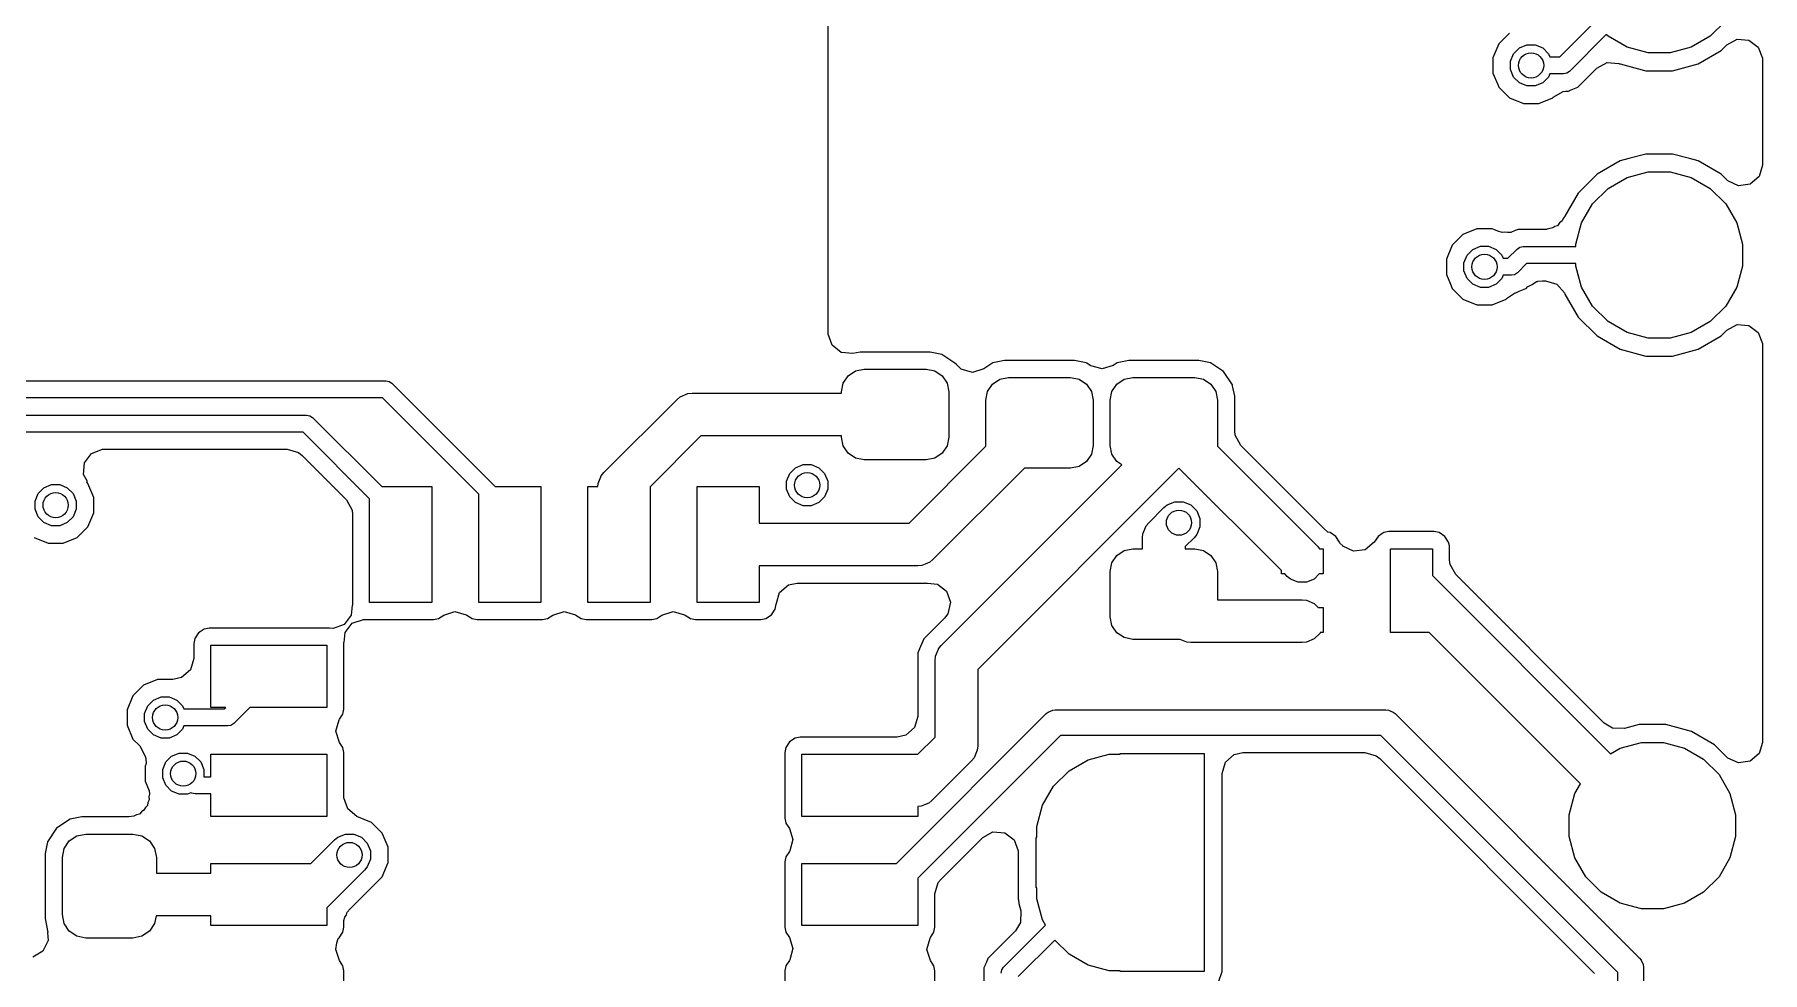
# Model space of a CAD drawing. Extents: x -27.9 to 25.2, y -6.7 to 48.3.
# Drawn here: x 14.86 to 25.15, y 15.42 to 21.01 of the extents above; entities that cross this region are included whole.
import ezdxf

# ---------------------------------------------------------------- set-up
doc = ezdxf.new("R2010")
doc.units = 0
doc.layers.add('BLACK', color=7, linetype='CONTINUOUS')

msp = doc.modelspace()

# ---------------------------------------------------------------- linework, layer by layer
at = {"layer": 'BLACK', "linetype": 'CONTINUOUS'}
for p, q in [((19.584832, 19.226675), (19.584832, 23.331927)), ((23.643089, 21.014028), (23.579206, 20.950145)), ((23.94329, 20.872302), (24.147882, 21.076894)), ((24.219724, 21.005052), (24.000253, 20.785581)), ((24.229951, 20.994825), (24.219724, 21.005052)), ((24.34299, 20.929562), (24.229951, 20.994825)), ((24.838713, 20.994825), (24.725674, 20.929562)), ((24.931009, 21.087121), (24.838713, 20.994825)), ((23.579206, 20.950145), (23.544632, 20.866677)), ((23.649134, 20.845888), (23.667798, 20.890948)), ((23.667798, 20.890948), (23.702286, 20.925436)), ((23.702286, 20.925436), (23.747346, 20.9441)), ((23.747346, 20.9441), (23.796118, 20.9441)), ((23.796118, 20.9441), (23.841178, 20.925436)), ((23.841178, 20.925436), (23.875666, 20.890948)), ((23.875666, 20.890948), (23.883389, 20.872302)), ((24.469069, 20.89578), (24.34299, 20.929562)), ((24.599595, 20.89578), (24.469069, 20.89578)), ((24.725674, 20.929562), (24.599595, 20.89578)), ((24.766734, 20.830435), (24.90403, 20.909702)), ((24.90403, 20.909702), (24.937971, 20.943644)), ((24.937971, 20.943644), (24.999291, 20.977128)), ((24.999291, 20.977128), (25.068983, 20.972144)), ((25.068983, 20.972144), (25.124917, 20.930274)), ((25.124917, 20.930274), (25.149335, 20.86481)), ((23.544632, 20.866677), (23.544632, 20.776328)), ((23.649134, 20.797116), (23.649134, 20.845888)), ((23.667798, 20.752056), (23.649134, 20.797116)), ((23.883389, 20.872302), (23.94329, 20.872302)), ((24.050943, 20.691879), (24.163845, 20.804782)), ((24.163845, 20.804782), (24.225163, 20.838264)), ((24.225163, 20.838264), (24.294855, 20.83328)), ((24.294855, 20.83328), (24.298972, 20.83166)), ((24.298972, 20.83166), (24.301925, 20.830437)), ((24.301925, 20.830437), (24.301927, 20.830437)), ((24.301927, 20.830437), (24.30193, 20.830435)), ((24.30193, 20.830435), (24.455064, 20.789402)), ((24.455064, 20.789402), (24.455066, 20.789402)), ((24.455066, 20.789402), (24.613598, 20.789402)), ((24.613598, 20.789402), (24.6136, 20.789402)), ((24.6136, 20.789402), (24.766734, 20.830435)), ((25.149335, 20.86481), (25.149651, 20.855945)), ((25.149651, 20.855945), (25.149564, 20.227113)), ((23.544632, 20.776328), (23.572915, 20.708047)), ((23.572915, 20.708047), (23.579206, 20.69286)), ((23.579206, 20.69286), (23.64309, 20.628976)), ((23.702286, 20.717568), (23.667798, 20.752056)), ((23.747346, 20.698904), (23.702286, 20.717568)), ((23.796118, 20.698904), (23.747346, 20.698904)), ((23.841178, 20.717568), (23.796118, 20.698904)), ((23.875666, 20.752056), (23.841178, 20.717568)), ((23.883389, 20.770702), (23.875666, 20.752056)), ((23.964332, 20.770702), (23.883389, 20.770702)), ((23.983772, 20.774569), (23.964332, 20.770702)), ((24.000253, 20.785581), (23.983772, 20.774569)), ((24.011205, 20.67542), (24.050943, 20.691879)), ((23.64309, 20.628976), (23.726559, 20.594402)), ((23.726559, 20.594402), (23.726561, 20.594402)), ((23.726561, 20.594402), (23.816903, 20.594402)), ((23.816903, 20.594402), (23.816905, 20.594402)), ((23.816905, 20.594402), (23.900374, 20.628976)), ((23.900374, 20.628976), (23.903681, 20.632283)), ((23.903681, 20.632283), (23.962241, 20.665134)), ((23.962241, 20.665134), (23.976595, 20.668602)), ((23.976595, 20.668602), (23.994745, 20.668602)), ((23.994745, 20.668602), (23.994746, 20.668602)), ((23.994746, 20.668602), (24.011205, 20.67542)), ((24.455064, 20.293602), (24.352974, 20.266247)), ((24.6136, 20.293602), (24.455064, 20.293602)), ((24.715689, 20.266247), (24.6136, 20.293602)), ((24.164632, 20.173301), (24.052533, 20.061202)), ((24.164635, 20.173303), (24.164632, 20.173301)), ((24.301929, 20.252569), (24.164635, 20.173303)), ((24.352974, 20.266247), (24.301929, 20.252569)), ((24.34299, 20.153442), (24.469069, 20.187224)), ((24.469069, 20.187224), (24.599595, 20.187224)), ((24.599595, 20.187224), (24.725674, 20.153442)), ((24.766735, 20.252569), (24.715689, 20.266247)), ((24.90403, 20.173302), (24.766734, 20.252569)), ((24.766734, 20.252569), (24.766735, 20.252569)), ((24.904031, 20.173301), (24.90403, 20.173302)), ((24.937883, 20.139449), (24.904031, 20.173301)), ((25.149564, 20.227113), (25.12987, 20.160076)), ((24.137655, 19.995883), (24.229951, 20.088179)), ((24.229951, 20.088179), (24.34299, 20.153442)), ((24.725674, 20.153442), (24.838713, 20.088179)), ((24.838713, 20.088179), (24.931009, 19.995883)), ((24.944348, 20.133428), (24.937883, 20.139449)), ((25.0079, 20.104395), (24.944348, 20.133428)), ((25.07706, 20.114329), (25.0079, 20.104395)), ((25.12987, 20.160076), (25.07706, 20.114329)), ((24.052531, 20.061199), (23.973265, 19.923905)), ((24.052533, 20.061202), (24.052531, 20.061199)), ((24.072392, 19.882844), (24.137655, 19.995883)), ((24.931009, 19.995883), (24.996272, 19.882844)), ((23.928199, 19.866545), (23.913106, 19.861121)), ((23.941192, 19.882668), (23.928199, 19.866545)), ((23.957619, 19.895271), (23.941192, 19.882668)), ((23.96267, 19.909321), (23.957619, 19.895271)), ((23.968894, 19.917044), (23.96267, 19.909321)), ((23.969202, 19.916866), (23.968894, 19.917044)), ((23.97034, 19.918838), (23.969202, 19.916866)), ((23.972041, 19.920948), (23.97034, 19.918838)), ((23.973265, 19.923905), (23.972041, 19.920948)), ((24.03861, 19.756765), (24.072392, 19.882844)), ((24.996272, 19.882844), (25.030054, 19.756765)), ((23.365689, 19.814028), (23.301806, 19.750145)), ((23.449157, 19.848602), (23.365689, 19.814028)), ((23.449159, 19.848602), (23.449157, 19.848602)), ((23.539505, 19.848602), (23.449159, 19.848602)), ((23.539506, 19.848602), (23.539505, 19.848602)), ((23.549645, 19.844402), (23.539506, 19.848602)), ((23.574329, 19.834178), (23.549645, 19.844402)), ((23.599762, 19.82671), (23.574329, 19.834178)), ((23.616043, 19.828461), (23.599762, 19.82671)), ((23.632089, 19.825168), (23.616043, 19.828461)), ((23.651363, 19.826776), (23.632089, 19.825168)), ((23.677458, 19.837585), (23.651363, 19.826776)), ((23.693918, 19.844402), (23.677458, 19.837585)), ((23.862647, 19.844402), (23.693918, 19.844402)), ((23.867789, 19.844831), (23.862647, 19.844402)), ((23.876429, 19.847937), (23.867789, 19.844831)), ((23.902185, 19.852741), (23.876429, 19.847937)), ((23.913106, 19.861121), (23.902185, 19.852741)), ((23.301806, 19.750145), (23.267232, 19.666677)), ((23.267232, 19.666677), (23.267232, 19.576328)), ((23.371734, 19.645888), (23.390398, 19.690948)), ((23.390398, 19.690948), (23.424886, 19.725436)), ((23.424886, 19.725436), (23.469946, 19.7441)), ((23.469946, 19.7441), (23.518718, 19.7441)), ((23.518718, 19.7441), (23.563778, 19.725436)), ((23.563778, 19.725436), (23.598266, 19.690948)), ((23.598266, 19.690948), (23.605989, 19.672302)), ((23.605989, 19.672302), (23.63329, 19.672302)), ((23.63329, 19.672302), (23.688411, 19.727423)), ((23.688411, 19.727423), (23.704892, 19.738435)), ((23.704892, 19.738435), (23.724332, 19.742302)), ((23.724332, 19.742302), (24.03861, 19.742302)), ((24.03861, 19.742302), (24.03861, 19.756765)), ((25.030054, 19.756765), (25.030054, 19.626239)), ((23.267232, 19.576328), (23.291013, 19.518917)), ((23.371734, 19.597116), (23.371734, 19.645888)), ((23.390398, 19.552056), (23.371734, 19.597116)), ((23.605989, 19.570702), (23.598266, 19.552056)), ((23.654332, 19.570702), (23.605989, 19.570702)), ((23.673772, 19.574569), (23.654332, 19.570702)), ((23.690253, 19.585581), (23.673772, 19.574569)), ((23.745374, 19.640702), (23.690253, 19.585581)), ((24.03861, 19.640702), (23.745374, 19.640702)), ((24.03861, 19.626239), (24.03861, 19.640702)), ((24.072392, 19.50016), (24.03861, 19.626239)), ((25.030054, 19.626239), (24.996272, 19.50016)), ((23.291013, 19.518917), (23.301806, 19.49286)), ((23.301806, 19.49286), (23.36569, 19.428976)), ((23.424886, 19.517568), (23.390398, 19.552056)), ((23.469946, 19.498904), (23.424886, 19.517568)), ((23.518718, 19.498904), (23.469946, 19.498904)), ((23.563778, 19.517568), (23.518718, 19.498904)), ((23.598266, 19.552056), (23.563778, 19.517568)), ((23.630505, 19.436508), (23.672634, 19.464156)), ((23.672634, 19.464156), (23.68389, 19.468602)), ((23.68389, 19.468602), (23.684745, 19.468602)), ((23.684745, 19.468602), (23.684746, 19.468602)), ((23.684746, 19.468602), (23.701205, 19.47542)), ((23.701205, 19.47542), (23.740943, 19.491879)), ((23.740943, 19.491879), (23.741924, 19.49286)), ((23.741924, 19.49286), (23.751348, 19.502283)), ((23.751348, 19.502283), (23.778275, 19.516987)), ((23.778275, 19.516987), (23.804094, 19.533579)), ((23.804094, 19.533579), (23.810294, 19.534471)), ((23.810294, 19.534471), (23.812671, 19.535768)), ((23.812671, 19.535768), (23.839029, 19.538602)), ((23.839029, 19.538602), (23.85748, 19.538602)), ((23.85748, 19.538602), (23.924519, 19.518917)), ((23.924519, 19.518917), (23.970274, 19.466113)), ((23.970274, 19.466113), (23.972041, 19.462056)), ((23.972041, 19.462056), (23.973265, 19.4591)), ((23.973265, 19.4591), (24.052532, 19.321804)), ((24.137655, 19.387121), (24.072392, 19.50016)), ((24.996272, 19.50016), (24.931009, 19.387121)), ((23.36569, 19.428976), (23.449159, 19.394402)), ((23.449159, 19.394402), (23.449161, 19.394402)), ((23.449161, 19.394402), (23.539503, 19.394402)), ((23.539503, 19.394402), (23.539505, 19.394402)), ((23.539505, 19.394402), (23.622974, 19.428976)), ((23.622974, 19.428976), (23.630505, 19.436508)), ((24.229951, 19.294825), (24.137655, 19.387121)), ((24.931009, 19.387121), (24.838713, 19.294825)), ((24.052532, 19.321804), (24.164634, 19.209702)), ((24.34299, 19.229562), (24.229951, 19.294825)), ((24.838713, 19.294825), (24.725674, 19.229562)), ((24.937736, 19.243409), (24.999056, 19.276893)), ((24.999056, 19.276893), (25.068748, 19.271909)), ((25.068748, 19.271909), (25.124682, 19.230039)), ((19.58501, 19.220038), (19.584832, 19.226675)), ((19.608254, 19.154148), (19.58501, 19.220038)), ((19.663432, 19.111285), (19.608254, 19.154148)), ((24.164634, 19.209702), (24.30193, 19.130435)), ((24.469069, 19.19578), (24.34299, 19.229562)), ((24.599595, 19.19578), (24.469069, 19.19578)), ((24.725674, 19.229562), (24.599595, 19.19578)), ((24.766734, 19.130435), (24.90403, 19.209702)), ((24.90403, 19.209702), (24.937736, 19.243409)), ((25.124682, 19.230039), (25.1491, 19.164575)), ((25.149416, 19.15571), (25.14909, 16.787587)), ((25.1491, 19.164575), (25.149416, 19.15571)), ((19.733023, 19.105058), (19.663432, 19.111285)), ((19.775977, 19.113602), (19.733023, 19.105058)), ((19.77598, 19.113602), (19.775977, 19.113602)), ((20.192684, 19.113602), (19.77598, 19.113602)), ((20.192686, 19.113602), (20.192684, 19.113602)), ((20.261842, 19.099846), (20.192686, 19.113602)), ((20.261843, 19.099846), (20.261842, 19.099846)), ((20.261844, 19.099845), (20.261843, 19.099846)), ((20.340272, 19.047442), (20.261844, 19.099845)), ((20.340272, 19.047441), (20.340272, 19.047442)), ((20.340274, 19.04744), (20.340272, 19.047441)), ((20.348908, 19.038806), (20.340274, 19.04744)), ((20.349082, 19.038981), (20.348908, 19.038806)), ((20.37813, 19.01095), (20.349082, 19.038981)), ((20.566819, 19.049846), (20.512187, 19.013342)), ((20.635978, 19.063602), (20.566819, 19.049846)), ((20.63598, 19.063602), (20.635978, 19.063602)), ((21.052684, 19.063602), (20.63598, 19.063602)), ((21.052686, 19.063602), (21.052684, 19.063602)), ((21.121842, 19.049846), (21.052686, 19.063602)), ((21.121843, 19.049846), (21.121842, 19.049846)), ((21.121844, 19.049845), (21.121843, 19.049846)), ((21.12544, 19.047442), (21.121844, 19.049845)), ((21.145443, 19.034077), (21.12544, 19.047442)), ((21.306821, 19.049846), (21.283221, 19.034077)), ((21.375978, 19.063602), (21.306821, 19.049846)), ((21.37598, 19.063602), (21.375978, 19.063602)), ((21.792684, 19.063602), (21.37598, 19.063602)), ((21.792686, 19.063602), (21.792684, 19.063602)), ((21.861842, 19.049846), (21.792686, 19.063602)), ((21.861843, 19.049846), (21.861842, 19.049846)), ((21.861844, 19.049845), (21.861843, 19.049846)), ((21.940272, 18.997442), (21.861844, 19.049845)), ((24.30193, 19.130435), (24.455064, 19.089402)), ((24.455064, 19.089402), (24.455066, 19.089402)), ((24.455066, 19.089402), (24.613598, 19.089402)), ((24.613598, 19.089402), (24.6136, 19.089402)), ((24.6136, 19.089402), (24.766734, 19.130435)), ((12.674509, 18.942125), (16.951309, 18.942125)), ((16.951309, 18.942125), (16.970749, 18.938258)), ((16.970749, 18.938258), (16.98723, 18.927246)), ((19.674608, 18.928164), (19.703873, 18.971961)), ((19.703873, 18.971961), (19.74767, 19.001226)), ((19.74767, 19.001226), (19.799332, 19.011502)), ((19.799332, 19.011502), (20.169332, 19.011502)), ((20.169332, 19.011502), (20.220994, 19.001226)), ((20.220994, 19.001226), (20.264791, 18.971961)), ((20.264791, 18.971961), (20.294056, 18.928164)), ((20.44551, 18.992465), (20.37813, 19.01095)), ((20.512187, 19.013342), (20.44551, 18.992465)), ((20.563873, 18.921961), (20.60767, 18.951226)), ((20.60767, 18.951226), (20.659332, 18.961502)), ((20.659332, 18.961502), (21.029332, 18.961502)), ((21.029332, 18.961502), (21.080994, 18.951226)), ((21.080994, 18.951226), (21.124791, 18.921961)), ((21.149163, 19.031687), (21.145443, 19.034077)), ((21.216543, 19.013201), (21.149163, 19.031687)), ((21.283221, 19.034077), (21.216543, 19.013201)), ((21.303873, 18.921961), (21.34767, 18.951226)), ((21.34767, 18.951226), (21.399332, 18.961502)), ((21.399332, 18.961502), (21.769332, 18.961502)), ((21.769332, 18.961502), (21.820994, 18.951226)), ((21.820994, 18.951226), (21.864791, 18.921961)), ((21.992675, 18.919014), (21.940272, 18.997442)), ((16.930267, 18.840525), (12.695197, 18.840525)), ((17.504332, 18.26646), (16.930267, 18.840525)), ((16.98723, 18.927246), (17.602974, 18.311502)), ((18.685329, 18.831304), (18.704574, 18.847098)), ((18.704574, 18.847098), (18.704575, 18.847099)), ((18.704575, 18.847099), (18.750356, 18.866062)), ((18.750356, 18.866062), (18.775132, 18.868502)), ((18.775132, 18.868502), (19.664332, 18.868502)), ((19.664332, 18.876502), (19.674608, 18.928164)), ((19.664332, 18.868502), (19.664332, 18.876502)), ((20.294056, 18.928164), (20.304332, 18.876502)), ((20.304332, 18.876502), (20.304332, 18.606502)), ((20.524332, 18.826502), (20.534608, 18.878164)), ((20.534608, 18.878164), (20.563873, 18.921961)), ((21.124791, 18.921961), (21.154056, 18.878164)), ((21.154056, 18.878164), (21.164332, 18.826502)), ((21.264332, 18.826502), (21.274608, 18.878164)), ((21.274608, 18.878164), (21.303873, 18.921961)), ((21.864791, 18.921961), (21.894056, 18.878164)), ((21.894056, 18.878164), (21.904332, 18.826502)), ((21.993957, 18.912569), (21.992675, 18.919014)), ((22.006432, 18.849857), (21.993957, 18.912569)), ((22.006432, 18.644761), (22.006432, 18.849857)), ((12.758737, 18.737925), (16.478709, 18.737925)), ((16.478709, 18.737925), (16.498149, 18.734058)), ((16.498149, 18.734058), (16.51463, 18.723046)), ((18.249529, 18.395505), (18.685329, 18.831304)), ((20.524332, 18.556502), (20.524332, 18.826502)), ((21.164332, 18.826502), (21.164332, 18.556502)), ((21.264332, 18.556502), (21.264332, 18.826502)), ((21.904332, 18.826502), (21.904332, 18.556502)), ((16.457667, 18.636325), (12.779779, 18.636325)), ((16.854332, 18.23966), (16.457667, 18.636325)), ((16.51463, 18.723046), (16.926174, 18.311502)), ((22.009266, 18.618403), (22.006432, 18.644761)), ((15.197829, 18.509492), (15.263293, 18.533909)), ((15.263293, 18.533909), (15.272139, 18.534225)), ((15.272139, 18.534225), (16.364013, 18.534225)), ((16.364013, 18.534225), (16.431052, 18.51454)), ((18.827737, 18.614502), (18.524332, 18.311097)), ((19.664332, 18.614502), (18.827737, 18.614502)), ((19.664332, 18.606502), (19.664332, 18.614502)), ((19.674608, 18.55484), (19.664332, 18.606502)), ((19.703873, 18.511043), (19.674608, 18.55484)), ((20.066726, 18.093502), (20.525227, 18.552003)), ((20.294056, 18.55484), (20.264791, 18.511043)), ((20.304332, 18.606502), (20.294056, 18.55484)), ((20.525227, 18.552003), (20.524332, 18.556502)), ((21.164332, 18.556502), (21.154056, 18.50484)), ((21.274608, 18.50484), (21.264332, 18.556502)), ((21.904332, 18.556502), (21.903437, 18.552003)), ((21.903437, 18.552003), (22.499134, 17.956305)), ((22.042751, 18.55708), (22.009266, 18.618403)), ((22.536215, 18.063616), (22.042751, 18.55708)), ((15.150973, 18.383867), (15.155957, 18.453559)), ((15.155957, 18.453559), (15.197829, 18.509492)), ((16.431052, 18.51454), (16.451694, 18.497906)), ((16.451694, 18.497906), (16.715913, 18.233688)), ((19.35648, 18.389548), (19.390968, 18.424036)), ((19.390968, 18.424036), (19.436028, 18.4427)), ((19.436028, 18.4427), (19.4848, 18.4427)), ((19.4848, 18.4427), (19.52986, 18.424036)), ((19.52986, 18.424036), (19.564348, 18.389548)), ((19.74767, 18.481778), (19.703873, 18.511043)), ((19.799332, 18.471502), (19.74767, 18.481778)), ((20.169332, 18.471502), (19.799332, 18.471502)), ((20.220994, 18.481778), (20.169332, 18.471502)), ((20.753937, 18.421502), (20.209135, 17.876699)), ((20.264791, 18.511043), (20.220994, 18.481778)), ((20.259129, 17.365269), (21.334463, 18.440603)), ((21.674134, 18.421063), (20.475932, 17.222861)), ((21.029332, 18.421502), (20.753937, 18.421502)), ((21.080994, 18.431778), (21.029332, 18.421502)), ((21.124791, 18.461043), (21.080994, 18.431778)), ((21.154056, 18.50484), (21.124791, 18.461043)), ((21.303873, 18.461043), (21.274608, 18.50484)), ((21.334463, 18.440603), (21.303873, 18.461043)), ((21.674494, 18.421502), (21.674134, 18.421063)), ((21.674726, 18.421502), (21.674494, 18.421502)), ((22.284332, 17.811897), (21.674726, 18.421502)), ((14.914886, 18.305436), (14.959946, 18.3241)), ((14.959946, 18.3241), (15.008718, 18.3241)), ((15.008718, 18.3241), (15.053778, 18.305436)), ((15.173509, 18.342595), (15.150973, 18.383867)), ((15.170073, 18.340298), (15.173509, 18.342595)), ((15.176857, 18.330145), (15.170073, 18.340298)), ((15.176858, 18.330144), (15.176857, 18.330145)), ((15.211432, 18.246675), (15.176858, 18.330144)), ((18.212903, 18.311502), (18.214772, 18.330478)), ((18.214772, 18.330478), (18.214965, 18.330943)), ((18.214965, 18.330943), (18.231533, 18.370942)), ((18.231533, 18.370942), (18.233735, 18.376259)), ((18.233735, 18.376259), (18.233736, 18.37626)), ((18.233736, 18.37626), (18.249529, 18.395505)), ((19.337816, 18.344488), (19.35648, 18.389548)), ((19.337816, 18.295716), (19.337816, 18.344488)), ((19.564348, 18.389548), (19.583012, 18.344488)), ((19.583012, 18.344488), (19.583012, 18.295716)), ((14.861734, 18.225888), (14.880398, 18.270948)), ((14.861734, 18.177116), (14.861734, 18.225888)), ((14.880398, 18.270948), (14.914886, 18.305436)), ((15.053778, 18.305436), (15.088266, 18.270948)), ((15.088266, 18.270948), (15.10693, 18.225888)), ((15.10693, 18.225888), (15.10693, 18.177116)), ((15.211432, 18.156329), (15.211432, 18.246675)), ((16.715913, 18.233688), (16.749398, 18.172365)), ((16.854332, 17.621502), (16.854332, 18.23966)), ((16.926174, 18.311502), (17.224332, 18.311502)), ((17.224332, 18.311502), (17.224332, 17.621502)), ((17.504332, 17.621502), (17.504332, 18.26646)), ((17.602974, 18.311502), (17.874332, 18.311502)), ((17.874332, 18.311502), (17.874332, 17.621502)), ((18.154332, 17.621502), (18.154332, 18.311502)), ((18.154332, 18.311502), (18.212903, 18.311502)), ((18.524332, 18.311097), (18.524332, 17.621502)), ((18.804332, 17.621502), (18.804332, 18.311502)), ((18.804332, 18.311502), (19.174332, 18.311502)), ((19.174332, 18.311502), (19.174332, 18.093502)), ((19.35648, 18.250656), (19.337816, 18.295716)), ((19.390968, 18.216168), (19.35648, 18.250656)), ((19.436028, 18.197504), (19.390968, 18.216168)), ((19.52986, 18.216168), (19.4848, 18.197504)), ((19.564348, 18.250656), (19.52986, 18.216168)), ((19.583012, 18.295716), (19.564348, 18.250656)), ((21.604092, 18.202473), (21.649873, 18.221436)), ((21.649873, 18.221436), (21.699427, 18.221436)), ((21.699427, 18.221436), (21.745208, 18.202473)), ((14.880398, 18.132056), (14.861734, 18.177116)), ((14.914886, 18.097568), (14.880398, 18.132056)), ((15.088266, 18.132056), (15.053778, 18.097568)), ((15.10693, 18.177116), (15.088266, 18.132056)), ((15.176858, 18.07286), (15.211432, 18.156329)), ((16.749398, 18.172365), (16.752232, 18.146007)), ((16.752232, 18.146007), (16.752232, 17.611452)), ((19.4848, 18.197504), (19.436028, 18.197504)), ((21.494529, 18.096361), (21.584847, 18.186679)), ((21.584847, 18.186679), (21.604092, 18.202473)), ((21.745208, 18.202473), (21.780247, 18.167434)), ((21.780247, 18.167434), (21.79921, 18.121653)), ((21.79921, 18.121653), (21.79921, 18.072099)), ((14.959946, 18.078904), (14.914886, 18.097568)), ((15.008718, 18.078904), (14.959946, 18.078904)), ((15.053778, 18.097568), (15.008718, 18.078904)), ((15.112974, 18.008976), (15.176858, 18.07286)), ((19.174332, 18.093502), (20.066726, 18.093502)), ((21.457332, 18.006558), (21.459772, 18.031334)), ((21.459772, 18.031334), (21.461126, 18.034602)), ((21.461126, 18.034602), (21.475387, 18.069032)), ((21.475387, 18.069032), (21.478735, 18.077115)), ((21.478735, 18.077115), (21.478736, 18.077116)), ((21.478736, 18.077116), (21.494529, 18.096361)), ((21.780247, 18.026318), (21.764453, 18.007073)), ((21.79921, 18.072099), (21.780247, 18.026318)), ((22.538678, 18.06197), (22.536215, 18.063616)), ((22.539697, 18.060266), (22.538678, 18.06197)), ((22.561363, 18.040226), (22.539697, 18.060266)), ((22.574169, 18.037678), (22.561363, 18.040226)), ((22.607942, 18.015112), (22.574169, 18.037678)), ((22.630508, 17.981339), (22.607942, 18.015112)), ((22.860721, 18.015112), (22.837432, 17.980257)), ((22.883187, 18.030123), (22.860721, 18.015112)), ((22.894495, 18.037678), (22.883187, 18.030123)), ((22.894497, 18.037679), (22.894495, 18.037679)), ((22.894495, 18.037679), (22.894495, 18.037678)), ((22.924273, 18.043601), (22.894497, 18.037679)), ((22.924281, 18.043602), (22.924273, 18.043601)), ((23.194389, 18.043602), (22.924281, 18.043602)), ((23.224167, 18.037679), (23.194389, 18.043602)), ((23.224168, 18.037679), (23.224167, 18.037679)), ((23.224169, 18.037678), (23.224168, 18.037679)), ((23.257942, 18.015112), (23.224169, 18.037678)), ((23.280508, 17.981339), (23.257942, 18.015112)), ((14.85569, 18.008976), (14.939159, 17.974402)), ((14.939159, 17.974402), (14.939161, 17.974402)), ((14.939161, 17.974402), (15.029503, 17.974402)), ((15.029503, 17.974402), (15.029505, 17.974402)), ((15.029505, 17.974402), (15.112974, 18.008976)), ((21.303873, 17.901961), (21.34767, 17.931226)), ((21.34767, 17.931226), (21.399332, 17.941502)), ((21.399332, 17.941502), (21.457332, 17.941502)), ((21.457332, 17.941502), (21.457332, 18.006558)), ((21.764453, 18.007073), (21.711332, 17.953952)), ((21.711332, 17.953952), (21.711332, 17.941502)), ((21.711332, 17.941502), (21.769332, 17.941502)), ((21.769332, 17.941502), (21.820994, 17.931226)), ((21.820994, 17.931226), (21.864791, 17.901961)), ((22.499134, 17.956305), (22.511283, 17.941502)), ((22.511283, 17.941502), (22.534332, 17.941502)), ((22.534332, 17.941502), (22.534332, 17.791502)), ((22.631743, 17.975128), (22.630508, 17.981339)), ((22.650132, 17.958119), (22.631743, 17.975128)), ((22.651467, 17.956903), (22.650132, 17.958119)), ((22.714494, 17.926747), (22.651467, 17.956903)), ((22.783819, 17.935453), (22.714494, 17.926747)), ((22.837432, 17.980257), (22.783819, 17.935453)), ((22.934332, 17.441502), (22.934332, 17.941502)), ((22.934332, 17.941502), (23.184332, 17.941502)), ((23.184332, 17.941502), (23.184332, 17.781108)), ((23.285126, 17.958119), (23.280508, 17.981339)), ((23.28643, 17.951561), (23.285126, 17.958119)), ((23.286431, 17.951553), (23.28643, 17.951561)), ((23.286431, 17.874762), (23.286431, 17.951553)), ((20.119332, 17.839502), (19.174332, 17.839502)), ((19.174332, 17.839502), (19.174332, 17.621502)), ((20.144108, 17.841942), (20.119332, 17.839502)), ((20.144109, 17.841942), (20.144108, 17.841942)), ((20.163072, 17.849798), (20.144109, 17.841942)), ((20.189889, 17.860905), (20.163072, 17.849798)), ((20.18989, 17.860906), (20.189889, 17.860905)), ((20.209135, 17.876699), (20.18989, 17.860906)), ((21.264332, 17.806502), (21.274608, 17.858164)), ((21.264332, 17.536502), (21.264332, 17.806502)), ((21.274608, 17.858164), (21.303873, 17.901961)), ((21.864791, 17.901961), (21.894056, 17.858164)), ((21.894056, 17.858164), (21.904332, 17.806502)), ((21.904332, 17.806502), (21.904332, 17.636902)), ((22.284332, 17.791502), (22.284332, 17.811897)), ((23.289265, 17.848404), (23.286431, 17.874762)), ((23.32275, 17.787081), (23.289265, 17.848404)), ((19.296117, 17.680441), (19.348921, 17.726196)), ((19.348921, 17.726196), (19.400432, 17.737402)), ((19.400432, 17.737402), (20.1649, 17.737402)), ((20.1649, 17.737402), (20.164902, 17.737402)), ((20.164902, 17.737402), (20.164903, 17.737402)), ((20.164903, 17.737402), (20.164905, 17.737404)), ((20.164905, 17.737404), (20.16589, 17.737599)), ((20.16589, 17.737599), (20.168093, 17.737402)), ((20.168093, 17.737402), (20.177116, 17.737402)), ((20.177116, 17.737402), (20.177116, 17.736595)), ((20.177116, 17.736595), (20.235482, 17.731375)), ((20.235482, 17.731375), (20.290662, 17.688515)), ((22.304727, 17.791502), (22.284332, 17.791502)), ((22.319529, 17.7767), (22.304727, 17.791502)), ((22.338774, 17.760906), (22.319529, 17.7767)), ((22.384555, 17.741942), (22.338774, 17.760906)), ((22.434109, 17.741942), (22.384555, 17.741942)), ((22.47989, 17.760906), (22.434109, 17.741942)), ((22.510486, 17.791502), (22.47989, 17.760906)), ((22.534332, 17.791502), (22.510486, 17.791502)), ((23.184332, 17.781108), (24.245303, 16.720137)), ((24.207625, 16.902206), (23.32275, 17.787081)), ((16.75061, 17.605172), (16.74526, 17.545529)), ((16.75283, 17.60539), (16.75061, 17.605172)), ((16.752232, 17.611452), (16.75283, 17.60539)), ((17.224332, 17.621502), (16.854332, 17.621502)), ((17.874332, 17.621502), (17.504332, 17.621502)), ((18.524332, 17.621502), (18.154332, 17.621502)), ((19.174332, 17.621502), (18.804332, 17.621502)), ((19.270508, 17.581665), (19.276432, 17.611447)), ((19.276432, 17.613402), (19.276721, 17.61439)), ((19.276432, 17.611447), (19.276432, 17.613402)), ((19.276721, 17.61439), (19.277029, 17.617508)), ((19.277029, 17.617508), (19.27762, 17.61745)), ((19.27762, 17.61745), (19.296117, 17.680441)), ((20.290662, 17.688515), (20.31391, 17.622627)), ((20.31391, 17.622627), (20.297845, 17.554629)), ((21.904332, 17.636902), (22.409332, 17.636902)), ((22.409332, 17.636902), (22.434108, 17.634462)), ((22.434108, 17.634462), (22.479889, 17.615499)), ((22.479889, 17.615499), (22.503886, 17.591502)), ((16.74526, 17.545529), (16.702385, 17.490361)), ((16.708388, 17.442437), (16.751244, 17.497619)), ((16.751244, 17.497619), (16.817131, 17.520871)), ((16.817131, 17.520871), (16.83815, 17.519366)), ((16.83815, 17.519366), (16.838213, 17.519999)), ((16.838213, 17.519999), (16.844269, 17.519404)), ((16.844269, 17.519404), (16.844277, 17.519402)), ((16.844277, 17.519402), (17.234386, 17.519403)), ((17.234386, 17.519403), (17.264169, 17.525326)), ((17.264169, 17.525326), (17.295443, 17.546223)), ((17.295443, 17.546223), (17.362116, 17.5671)), ((17.362116, 17.5671), (17.429497, 17.548616)), ((17.429497, 17.548616), (17.433205, 17.546233)), ((17.433205, 17.546233), (17.464495, 17.525326)), ((17.464495, 17.525326), (17.494277, 17.519402)), ((17.494277, 17.519402), (17.884386, 17.519403)), ((17.884386, 17.519403), (17.914169, 17.525326)), ((17.914169, 17.525326), (17.945443, 17.546223)), ((17.945443, 17.546223), (18.012116, 17.5671)), ((18.012116, 17.5671), (18.079497, 17.548616)), ((18.079497, 17.548616), (18.083205, 17.546233)), ((18.083205, 17.546233), (18.114495, 17.525326)), ((18.114495, 17.525326), (18.144277, 17.519402)), ((18.144277, 17.519402), (18.534386, 17.519403)), ((18.534386, 17.519403), (18.564169, 17.525326)), ((18.564169, 17.525326), (18.595443, 17.546223)), ((18.595443, 17.546223), (18.662116, 17.5671)), ((18.662116, 17.5671), (18.729497, 17.548616)), ((18.729497, 17.548616), (18.733205, 17.546233)), ((18.733205, 17.546233), (18.764495, 17.525326)), ((18.764495, 17.525326), (18.794277, 17.519402)), ((18.794277, 17.519402), (19.184386, 17.519403)), ((19.184386, 17.519403), (19.214169, 17.525326)), ((19.214169, 17.525326), (19.247942, 17.547892)), ((19.247942, 17.547892), (19.270508, 17.581665)), ((20.27777, 17.528302), (20.154711, 17.405243)), ((20.297845, 17.554629), (20.27777, 17.528302)), ((21.274608, 17.48484), (21.264332, 17.536502)), ((22.503886, 17.591502), (22.534332, 17.591502)), ((22.534332, 17.591502), (22.534332, 17.441502)), ((15.813155, 17.406338), (15.807232, 17.376561)), ((15.835721, 17.440111), (15.813155, 17.406338)), ((15.844563, 17.446019), (15.835721, 17.440111)), ((15.869495, 17.462678), (15.844563, 17.446019)), ((15.869497, 17.462679), (15.869495, 17.462679)), ((15.869495, 17.462679), (15.869495, 17.462678)), ((15.899273, 17.468601), (15.869497, 17.462679)), ((15.899281, 17.468602), (15.899273, 17.468601)), ((16.609388, 17.468602), (15.899281, 17.468602)), ((16.61545, 17.468005), (16.609388, 17.468602)), ((16.615511, 17.468634), (16.61545, 17.468005)), ((16.63649, 17.467131), (16.615511, 17.468634)), ((16.702385, 17.490361), (16.63649, 17.467131)), ((16.70306, 17.382834), (16.708388, 17.442437)), ((20.15471, 17.405241), (20.142829, 17.376556)), ((20.154711, 17.405243), (20.15471, 17.405242)), ((20.15471, 17.405242), (20.15471, 17.405241)), ((21.303873, 17.441043), (21.274608, 17.48484)), ((21.34767, 17.411778), (21.303873, 17.441043)), ((21.399332, 17.401502), (21.34767, 17.411778)), ((21.682141, 17.401502), (21.399332, 17.401502)), ((21.721155, 17.385342), (21.682141, 17.401502)), ((22.479889, 17.404305), (22.434108, 17.385342)), ((22.514929, 17.439345), (22.479889, 17.404305)), ((22.515822, 17.441502), (22.514929, 17.439345)), ((22.534332, 17.441502), (22.515822, 17.441502)), ((23.164726, 17.441502), (22.934332, 17.441502)), ((24.065697, 16.540531), (23.164726, 17.441502)), ((15.807232, 17.376561), (15.807232, 17.287226)), ((15.909332, 16.996502), (15.909332, 17.366502)), ((15.909332, 17.366502), (16.599332, 17.366502)), ((16.599332, 17.366502), (16.599332, 16.996502)), ((16.700834, 17.382614), (16.70306, 17.382834)), ((16.701431, 17.376557), (16.700834, 17.382614)), ((16.701431, 17.376556), (16.701431, 17.376557)), ((16.701432, 16.986447), (16.701431, 17.376556)), ((20.135788, 17.359557), (20.119832, 17.321038)), ((20.119832, 17.321038), (20.119832, 16.942602)), ((20.142829, 17.376556), (20.135788, 17.359557)), ((20.221932, 17.275466), (20.224372, 17.300242)), ((20.224372, 17.300242), (20.22478, 17.301226)), ((20.22478, 17.301226), (20.24187, 17.342486)), ((20.24187, 17.342486), (20.243335, 17.346023)), ((20.243335, 17.346023), (20.243336, 17.346024)), ((20.243336, 17.346024), (20.259129, 17.365269)), ((21.721156, 17.385342), (21.721155, 17.385342)), ((21.745932, 17.382902), (21.721156, 17.385342)), ((22.409332, 17.382902), (21.745932, 17.382902)), ((22.434108, 17.385342), (22.409332, 17.382902)), ((15.787547, 17.220187), (15.734743, 17.174432)), ((15.807232, 17.287226), (15.787547, 17.220187)), ((20.221932, 16.819508), (20.221932, 17.275466)), ((20.475932, 17.222861), (20.475932, 16.766902)), ((15.507746, 17.128652), (15.443863, 17.064769)), ((15.591214, 17.163226), (15.507746, 17.128652)), ((15.683232, 17.163226), (15.591214, 17.163226)), ((15.734743, 17.174432), (15.683232, 17.163226)), ((15.443863, 17.064769), (15.409289, 16.981301)), ((15.409289, 16.981301), (15.409289, 16.890952)), ((15.513791, 16.960512), (15.532455, 17.005572)), ((15.532455, 17.005572), (15.566943, 17.04006)), ((15.566943, 17.04006), (15.612003, 17.058724)), ((15.612003, 17.058724), (15.660775, 17.058724)), ((15.660775, 17.058724), (15.705835, 17.04006)), ((15.705835, 17.04006), (15.740323, 17.005572)), ((15.740323, 17.005572), (15.748046, 16.986926)), ((15.748046, 16.986926), (15.987914, 16.986926)), ((15.99749, 16.996502), (15.909332, 16.996502)), ((15.987914, 16.986926), (15.99749, 16.996502)), ((16.141174, 16.996502), (16.044877, 16.900205)), ((16.599332, 16.996502), (16.141174, 16.996502)), ((16.695508, 16.956665), (16.701432, 16.986447)), ((20.923266, 16.980038), (20.938132, 16.981502)), ((20.938132, 16.981502), (22.907572, 16.981502)), ((22.907572, 16.981502), (22.922438, 16.980038)), ((15.409289, 16.890952), (15.443863, 16.807484)), ((15.513791, 16.91174), (15.513791, 16.960512)), ((15.532455, 16.86668), (15.513791, 16.91174)), ((15.748046, 16.885326), (15.740323, 16.86668)), ((16.008956, 16.885326), (15.748046, 16.885326)), ((16.028396, 16.889193), (16.008956, 16.885326)), ((16.044877, 16.900205), (16.028396, 16.889193)), ((16.653734, 16.854289), (16.672219, 16.921669)), ((16.672219, 16.921669), (16.674593, 16.925365)), ((16.674593, 16.925365), (16.695508, 16.956665)), ((19.991568, 16.066502), (20.884251, 16.959184)), ((20.119832, 16.942602), (20.100147, 16.875563)), ((20.884251, 16.959184), (20.895798, 16.96866)), ((20.895798, 16.96866), (20.923266, 16.980038)), ((22.922438, 16.980038), (22.949906, 16.96866)), ((22.949906, 16.96866), (22.961454, 16.959184)), ((22.961454, 16.959184), (24.418214, 15.502423)), ((24.25755, 16.871775), (24.207625, 16.902206)), ((24.415064, 16.893602), (24.3274, 16.870112)), ((24.5736, 16.893602), (24.415064, 16.893602)), ((24.661264, 16.870112), (24.5736, 16.893602)), ((15.443863, 16.807484), (15.484872, 16.766475)), ((15.566943, 16.832192), (15.532455, 16.86668)), ((15.612003, 16.813528), (15.566943, 16.832192)), ((15.660775, 16.813528), (15.612003, 16.813528)), ((15.705835, 16.832192), (15.660775, 16.813528)), ((15.740323, 16.86668), (15.705835, 16.832192)), ((16.674611, 16.787615), (16.653734, 16.854289)), ((16.695508, 16.756339), (16.674611, 16.787615)), ((19.355721, 16.790111), (19.333155, 16.756338)), ((19.355722, 16.790112), (19.355721, 16.790111)), ((19.389495, 16.812678), (19.355722, 16.790112)), ((19.389497, 16.812679), (19.389495, 16.812679)), ((19.389495, 16.812679), (19.389495, 16.812678)), ((19.419273, 16.818601), (19.389497, 16.812679)), ((19.419281, 16.818602), (19.419273, 16.818601)), ((19.995832, 16.818602), (19.419281, 16.818602)), ((20.047343, 16.829808), (19.995832, 16.818602)), ((20.100147, 16.875563), (20.047343, 16.829808)), ((20.118926, 16.716502), (20.221932, 16.819508)), ((20.969695, 16.829102), (20.119332, 15.978739)), ((22.876008, 16.829102), (20.969695, 16.829102)), ((24.288132, 15.416979), (22.876008, 16.829102)), ((24.3274, 16.870112), (24.25755, 16.871775)), ((24.30299, 16.753442), (24.429069, 16.787224)), ((24.429069, 16.787224), (24.559595, 16.787224)), ((24.559595, 16.787224), (24.685674, 16.753442)), ((24.726735, 16.852569), (24.661264, 16.870112)), ((24.86403, 16.773302), (24.726734, 16.852569)), ((24.726734, 16.852569), (24.726735, 16.852569)), ((25.14909, 16.787587), (25.129396, 16.72055)), ((15.484872, 16.766475), (15.518357, 16.705152)), ((15.518357, 16.705152), (15.520489, 16.691974)), ((15.520489, 16.691974), (15.523669, 16.662218)), ((15.640398, 16.670948), (15.674886, 16.705436)), ((15.674886, 16.705436), (15.719946, 16.7241)), ((15.719946, 16.7241), (15.768718, 16.7241)), ((15.768718, 16.7241), (15.813778, 16.705436)), ((15.813778, 16.705436), (15.848266, 16.670948)), ((15.909332, 16.582302), (15.909332, 16.716502)), ((15.909332, 16.716502), (16.599332, 16.716502)), ((16.599332, 16.716502), (16.599332, 16.346502)), ((16.701431, 16.726556), (16.695508, 16.756339)), ((16.701431, 16.461487), (16.701431, 16.726556)), ((19.333155, 16.756338), (19.327232, 16.726561)), ((19.327232, 16.726561), (19.327232, 16.336452)), ((19.429332, 16.346502), (19.429332, 16.716502)), ((19.429332, 16.716502), (20.118926, 16.716502)), ((20.438735, 16.6771), (20.203335, 16.441699)), ((20.454529, 16.696344), (20.438735, 16.6771)), ((20.473492, 16.742125), (20.454529, 16.696344)), ((20.475932, 16.766902), (20.473492, 16.742126)), ((20.473492, 16.742126), (20.473492, 16.742125)), ((21.01995, 16.618179), (21.132989, 16.683442)), ((21.132989, 16.683442), (21.259068, 16.717224)), ((21.259068, 16.717224), (21.324331, 16.717224)), ((21.324331, 16.717224), (21.324331, 16.721502)), ((21.324331, 16.721502), (21.824331, 16.721502)), ((21.824331, 16.721502), (21.824331, 15.421502)), ((21.951116, 16.670041), (22.00392, 16.715796)), ((22.00392, 16.715796), (22.055431, 16.727002)), ((22.055431, 16.727002), (22.782356, 16.727002)), ((22.782356, 16.727002), (22.849395, 16.707317)), ((22.849395, 16.707317), (22.870037, 16.690683)), ((22.870037, 16.690683), (24.149713, 15.411007)), ((24.245303, 16.720137), (24.30299, 16.753442)), ((24.685674, 16.753442), (24.798713, 16.688179)), ((24.798713, 16.688179), (24.891009, 16.595883)), ((24.864031, 16.773301), (24.86403, 16.773302)), ((24.937409, 16.699923), (24.864031, 16.773301)), ((24.943874, 16.693902), (24.937409, 16.699923)), ((25.007426, 16.664869), (24.943874, 16.693902)), ((25.076586, 16.674803), (25.007426, 16.664869)), ((25.129396, 16.72055), (25.076586, 16.674803)), ((15.523669, 16.662218), (15.517232, 16.646675)), ((15.517232, 16.646675), (15.517232, 16.556329)), ((15.621734, 16.625888), (15.640398, 16.670948)), ((15.621734, 16.577116), (15.621734, 16.625888)), ((15.640398, 16.532056), (15.621734, 16.577116)), ((15.848266, 16.670948), (15.86693, 16.625888)), ((15.86693, 16.625888), (15.86693, 16.582302)), ((15.86693, 16.582302), (15.909332, 16.582302)), ((20.927654, 16.525883), (21.01995, 16.618179)), ((21.931431, 16.603002), (21.951116, 16.670041)), ((21.931431, 15.421502), (21.931431, 16.603002)), ((24.891009, 16.595883), (24.956272, 16.482844)), ((15.517232, 16.556329), (15.541165, 16.498548)), ((15.543065, 16.480782), (15.539895, 16.463275)), ((15.541165, 16.498548), (15.543065, 16.480782)), ((15.674886, 16.497568), (15.640398, 16.532056)), ((15.719946, 16.478904), (15.674886, 16.497568)), ((15.768718, 16.478904), (15.719946, 16.478904)), ((15.790109, 16.487765), (15.768718, 16.478904)), ((15.794892, 16.484569), (15.790109, 16.487765)), ((15.814332, 16.480702), (15.794892, 16.484569)), ((15.909332, 16.480702), (15.814332, 16.480702)), ((15.909332, 16.346502), (15.909332, 16.480702)), ((20.862391, 16.412844), (20.927654, 16.525883)), ((23.99861, 16.356765), (24.032392, 16.482844)), ((24.032392, 16.482844), (24.065697, 16.540531)), ((24.956272, 16.482844), (24.990054, 16.356765)), ((15.495157, 16.37399), (15.482976, 16.360922)), ((15.510522, 16.383106), (15.495157, 16.37399)), ((15.518486, 16.399017), (15.510522, 16.383106)), ((15.530617, 16.41203), (15.518486, 16.399017)), ((15.533799, 16.429609), (15.530617, 16.41203)), ((15.541797, 16.445585), (15.533799, 16.429609)), ((15.539895, 16.463275), (15.541797, 16.445585)), ((16.70151, 16.457099), (16.701431, 16.461487)), ((16.723575, 16.390805), (16.70151, 16.457099)), ((16.777979, 16.346965), (16.723575, 16.390805)), ((20.138308, 16.406942), (20.119332, 16.405074)), ((20.119332, 16.405074), (20.119332, 16.346502)), ((20.138309, 16.406942), (20.138308, 16.406942)), ((20.158979, 16.415504), (20.138309, 16.406942)), ((20.184089, 16.425905), (20.158979, 16.415504)), ((20.18409, 16.425906), (20.184089, 16.425905)), ((20.203335, 16.441699), (20.18409, 16.425906)), ((20.828609, 16.286765), (20.862391, 16.412844)), ((14.989787, 16.276047), (14.936279, 16.195965)), ((15.069869, 16.329555), (14.989787, 16.276047)), ((15.069873, 16.329557), (15.069869, 16.329555)), ((15.140483, 16.343602), (15.069873, 16.329557)), ((15.419767, 16.343602), (15.140483, 16.343602)), ((15.450433, 16.347454), (15.419767, 16.343602)), ((15.465734, 16.356533), (15.450433, 16.347454)), ((15.482976, 16.360922), (15.465734, 16.356533)), ((16.599332, 16.346502), (15.909332, 16.346502)), ((16.864501, 16.311127), (16.777979, 16.346965)), ((16.864503, 16.311126), (16.864501, 16.311127)), ((16.864507, 16.311124), (16.864503, 16.311126)), ((16.928954, 16.246677), (16.864507, 16.311124)), ((19.327232, 16.336452), (19.327233, 16.336444)), ((19.327233, 16.336444), (19.333001, 16.307442)), ((19.333001, 16.307442), (19.333156, 16.306665)), ((19.333156, 16.306665), (19.354052, 16.27539)), ((19.354052, 16.27539), (19.374929, 16.208716)), ((20.119332, 16.346502), (19.429332, 16.346502)), ((20.828609, 16.221502), (20.828609, 16.286765)), ((23.99861, 16.226239), (23.99861, 16.356765)), ((24.990054, 16.356765), (24.990054, 16.226239)), ((14.936277, 16.195961), (14.922232, 16.125351)), ((14.936279, 16.195965), (14.936277, 16.195961)), ((15.034989, 16.155078), (15.065337, 16.200497)), ((15.065337, 16.200497), (15.110756, 16.230845)), ((15.110756, 16.230845), (15.164332, 16.241502)), ((15.164332, 16.241502), (15.444332, 16.241502)), ((15.444332, 16.241502), (15.497908, 16.230845)), ((15.497908, 16.230845), (15.543327, 16.200497)), ((15.543327, 16.200497), (15.573675, 16.155078)), ((16.504726, 16.066502), (16.64493, 16.206705)), ((16.64493, 16.206705), (16.664174, 16.222499)), ((16.664174, 16.222499), (16.709955, 16.241462)), ((16.709955, 16.241462), (16.759509, 16.241462)), ((16.759509, 16.241462), (16.80529, 16.222499)), ((16.80529, 16.222499), (16.840329, 16.18746)), ((16.840329, 16.18746), (16.859292, 16.141679)), ((16.963832, 16.162472), (16.928954, 16.246677)), ((16.963832, 16.071332), (16.963832, 16.162472)), ((19.374929, 16.208716), (19.356444, 16.141336)), ((20.257745, 15.972763), (20.50555, 16.220567)), ((20.50555, 16.220567), (20.566873, 16.254052)), ((20.566873, 16.254052), (20.636565, 16.249068)), ((20.636565, 16.249068), (20.692498, 16.207196)), ((20.692498, 16.207196), (20.716915, 16.141732)), ((20.824331, 15.921502), (20.824331, 16.221502)), ((20.824331, 16.221502), (20.828609, 16.221502)), ((24.032392, 16.10016), (23.99861, 16.226239)), ((24.990054, 16.226239), (24.956272, 16.10016)), ((14.922232, 16.125351), (14.922232, 15.737654)), ((15.024332, 16.101502), (15.034989, 16.155078)), ((15.024332, 15.761502), (15.024332, 16.101502)), ((15.573675, 16.155078), (15.584332, 16.101502)), ((15.584332, 16.101502), (15.584332, 16.008502)), ((15.909332, 16.008502), (15.909332, 16.066502)), ((15.909332, 16.066502), (16.504726, 16.066502)), ((16.859292, 16.092125), (16.840329, 16.046344)), ((16.859292, 16.141679), (16.859292, 16.092125)), ((16.928954, 15.987127), (16.963832, 16.071332)), ((19.333155, 16.106339), (19.327232, 16.076561)), ((19.327232, 16.076561), (19.327232, 15.686452)), ((19.354052, 16.137614), (19.333155, 16.10634)), ((19.333155, 16.10634), (19.333155, 16.106339)), ((19.356444, 16.141336), (19.354052, 16.137614)), ((19.429332, 15.696502), (19.429332, 16.066502)), ((19.429332, 16.066502), (19.991568, 16.066502)), ((20.716915, 16.141732), (20.717231, 16.132886)), ((20.717231, 16.132886), (20.717231, 15.855676)), ((24.097655, 15.987121), (24.032392, 16.10016)), ((24.956272, 16.10016), (24.891009, 15.987121)), ((15.584332, 16.008502), (15.909332, 16.008502)), ((16.824535, 16.0271), (16.599332, 15.801897)), ((16.737741, 15.795915), (16.928954, 15.987127)), ((16.840329, 16.046344), (16.824535, 16.0271)), ((20.119332, 15.978739), (20.119332, 15.696502)), ((20.221431, 15.885087), (20.241115, 15.952126)), ((20.241115, 15.952126), (20.257745, 15.972763)), ((24.189951, 15.894825), (24.097655, 15.987121)), ((24.891009, 15.987121), (24.798713, 15.894825)), ((20.221432, 15.686447), (20.221431, 15.885087)), ((20.717231, 15.855676), (20.718085, 15.849189)), ((20.718085, 15.849189), (20.72088, 15.827953)), ((20.828609, 15.921502), (20.824331, 15.921502)), ((20.828609, 15.856239), (20.828609, 15.921502)), ((20.862391, 15.73016), (20.828609, 15.856239)), ((24.30299, 15.829562), (24.189951, 15.894825)), ((24.798713, 15.894825), (24.685674, 15.829562)), ((15.034989, 15.707926), (15.024332, 15.761502)), ((15.58294, 15.754502), (15.573675, 15.707926)), ((15.909332, 15.754502), (15.58294, 15.754502)), ((15.909332, 15.696502), (15.909332, 15.754502)), ((16.599332, 15.801897), (16.599332, 15.696502)), ((16.701431, 15.727282), (16.707142, 15.745441)), ((16.707142, 15.745441), (16.716417, 15.759287)), ((16.716417, 15.759287), (16.721113, 15.77528)), ((16.721113, 15.77528), (16.737741, 15.795915)), ((20.72088, 15.827953), (20.732711, 15.783797)), ((20.732711, 15.783797), (20.731048, 15.713947)), ((24.429069, 15.79578), (24.30299, 15.829562)), ((24.559595, 15.79578), (24.429069, 15.79578)), ((24.685674, 15.829562), (24.559595, 15.79578)), ((14.922232, 15.737654), (14.938661, 15.65506)), ((14.938661, 15.65506), (14.934817, 15.654296)), ((14.934817, 15.654296), (14.939927, 15.606809)), ((15.065337, 15.662507), (15.034989, 15.707926)), ((15.110756, 15.632159), (15.065337, 15.662507)), ((15.543327, 15.662507), (15.497908, 15.632159)), ((15.573675, 15.707926), (15.543327, 15.662507)), ((16.599332, 15.696502), (15.909332, 15.696502)), ((16.672942, 15.622892), (16.695508, 15.656665)), ((16.695508, 15.656665), (16.701432, 15.686447)), ((16.701432, 15.686447), (16.701431, 15.727282)), ((19.327232, 15.686452), (19.327233, 15.686444)), ((19.327233, 15.686444), (19.333155, 15.656668)), ((19.333155, 15.656668), (19.333156, 15.656665)), ((19.333156, 15.656665), (19.354052, 15.62539)), ((20.119332, 15.696502), (19.429332, 15.696502)), ((20.194593, 15.625365), (20.215508, 15.656665)), ((20.215508, 15.656665), (20.221432, 15.686447)), ((20.700618, 15.664024), (20.536307, 15.499712)), ((20.63001, 15.449023), (20.880236, 15.69925)), ((20.731048, 15.713947), (20.700618, 15.664024)), ((20.880236, 15.69925), (20.862391, 15.73016)), ((14.908657, 15.544327), (14.848571, 15.508669)), ((14.939927, 15.606809), (14.908657, 15.544327)), ((15.164332, 15.621502), (15.110756, 15.632159)), ((15.444332, 15.621502), (15.164332, 15.621502)), ((15.497908, 15.632159), (15.444332, 15.621502)), ((16.653734, 15.554289), (16.659425, 15.593699)), ((16.674611, 15.487615), (16.653734, 15.554289)), ((16.659425, 15.593699), (16.667451, 15.619224)), ((16.667451, 15.619224), (16.672942, 15.622892)), ((19.354052, 15.62539), (19.374929, 15.558716)), ((19.374929, 15.558716), (19.356444, 15.491336)), ((20.173734, 15.554289), (20.192219, 15.621669)), ((20.194611, 15.487615), (20.173734, 15.554289)), ((20.192219, 15.621669), (20.194593, 15.625365)), ((20.934723, 15.610052), (20.716731, 15.39206)), ((21.01995, 15.524825), (20.934723, 15.610052)), ((16.695508, 15.456339), (16.674611, 15.487615)), ((16.701431, 15.426556), (16.695508, 15.456339)), ((19.333155, 15.456339), (19.327232, 15.426561)), ((19.354052, 15.487614), (19.333155, 15.45634)), ((19.333155, 15.45634), (19.333155, 15.456339)), ((19.356444, 15.491336), (19.354052, 15.487614)), ((20.215508, 15.456339), (20.194611, 15.487615)), ((20.221431, 15.426556), (20.215508, 15.456339)), ((20.519847, 15.459973), (20.513031, 15.443516)), ((20.513031, 15.443516), (20.513031, 14.237797)), ((20.520455, 15.46144), (20.519847, 15.459973)), ((20.527388, 15.478178), (20.520455, 15.46144)), ((20.536307, 15.499712), (20.527388, 15.478178)), ((20.618998, 15.432542), (20.63001, 15.449023)), ((21.132989, 15.459562), (21.01995, 15.524825)), ((21.259068, 15.42578), (21.132989, 15.459562)), ((24.418214, 15.502423), (24.42769, 15.490876)), ((24.42769, 15.490876), (24.439068, 15.463408)), ((24.439068, 15.463408), (24.440532, 15.448542)), ((24.440532, 15.448542), (24.440532, 15.114294)), ((16.701432, 15.036447), (16.701431, 15.426556)), ((19.327232, 15.426561), (19.327232, 15.036452)), ((20.221432, 15.036447), (20.221431, 15.426556)), ((20.615131, 15.413102), (20.618998, 15.432542)), ((21.324331, 15.42578), (21.259068, 15.42578)), ((21.324331, 15.421502), (21.324331, 15.42578)), ((21.824331, 15.421502), (21.324331, 15.421502)), ((21.910977, 15.35855), (21.931431, 15.421502)), ((24.288132, 15.114294), (24.288132, 15.416979))]:
    msp.add_line(p, q, dxfattribs=at)
at = {"layer": 'BLACK'}
for centre in [(23.771732, 20.821502), (23.494332, 19.621502), (19.460414, 18.320102), (14.984332, 18.201502), (21.67465, 18.096876), (15.636389, 16.936126), (15.744332, 16.601502), (16.734732, 16.116902)]:
    msp.add_circle(centre, 0.075, dxfattribs=at)

doc.saveas('drawing.dxf')
